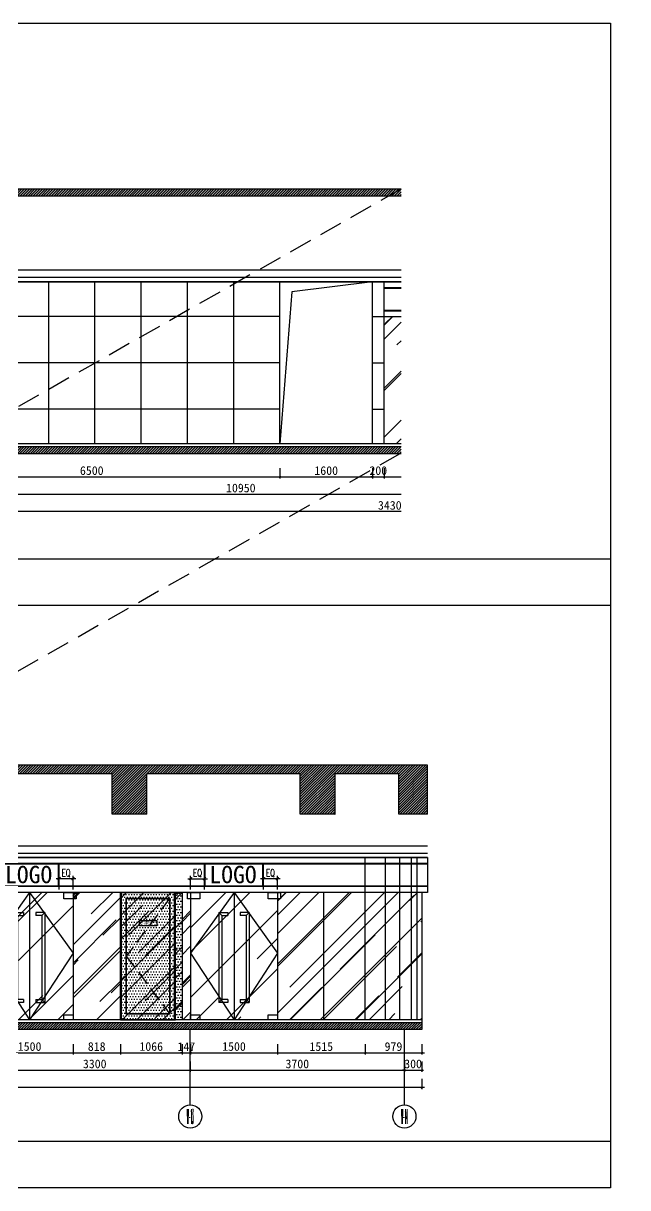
# Model space of a CAD drawing. Header units: millimetres. Extents: x 110215 to 630040, y -488650 to 141897.
# Drawn here: x 166630 to 177073, y 121786 to 141897 of the extents above; entities that cross this region are included whole.
import ezdxf
from ezdxf.enums import TextEntityAlignment as Align
from ezdxf.xclip import XClip

# ---------------------------------------------------------------- set-up
doc = ezdxf.new("R2010")
doc.units = ezdxf.units.MM
doc.header["$LTSCALE"] = 1000
doc.header["$XCLIPFRAME"] = 0
doc.linetypes.add('_DASH', pattern=[0.6, 0.4, -0.2])
doc.linetypes.add('DASH', pattern=[0.35, 0.25, -0.1])
doc.layers.get('Defpoints').update_dxf_attribs({"color": 2})
for name, color, linetype in [('0-118标注', 2, 'Continuous'), ('0-140a立面通高转折线', 2, 'Continuous'), ('0-140b立面看线', 3, 'Continuous'), ('0-140c立面材料填充', 250, 'Continuous'), ('0-140d立面材料分隔', 146, 'Continuous'), ('0-140立面图剖切线', 4, 'Continuous'), ('1', 4, 'Continuous'), ('7', 7, 'Continuous'), ('D-地面', 8, 'Continuous'), ('E立-ELEV1', 6, 'Continuous')]:
    doc.layers.add(name, color=color, linetype=linetype)
doc.styles.add('_TCH_AXIS', font='COMPLEX', dxfattribs={"bigfont": 'GBCBIG'})
doc.styles.add('COMPLEX', font='COMPLEX')
doc.styles.add('LOGO', font='arial.ttf', dxfattribs={"width": 0.9})
doc.styles.add('TXT', font='txt.shx', dxfattribs={"width": 0.7})
doc.styles.add('繁黑体', font='simhei.ttf')
doc.styles.add('黑体', font='simhei.ttf')
doc.dimstyles.new('50', dxfattribs={"dimscale": 50, "dimtxt": 3, "dimasz": 0.6, "dimexe": 0.6, "dimexo": 0.6, "dimtad": 1, "dimdec": 0, "dimdsep": 46, "dimtxsty": '黑体', "dimblk1": 'ARCHTICK', "dimblk2": 'ARCHTICK', "dimsah": 1, "dimcen": 0, "dimdle": 1, "dimclrd": 251, "dimclre": 251, "dimclrt": 2, "dimadec": 0, "dimazin": 0, "dimtfac": 1, "dimtdec": 0, "dimtix": 1, "dimtmove": 2, "dimatfit": 3, "dimldrblk": 'DOT', "dimfxl": 0, "dimtolj": 1, "dimtzin": 0, "dimarcsym": 0})
doc.dimstyles.new('副本 1-50', dxfattribs={"dimscale": 50, "dimtxt": 2.5, "dimasz": 1, "dimexe": 1, "dimexo": 1, "dimgap": 0.6, "dimtad": 1, "dimdec": 0, "dimrnd": 5, "dimzin": 0, "dimdsep": 46, "dimtxsty": 'TXT', "dimblk": 'ARCHTICK', "dimcen": 4, "dimdle": 1, "dimclrd": 3, "dimclre": 3, "dimclrt": 3, "dimadec": 0, "dimazin": 0, "dimtfac": 1, "dimtdec": 0, "dimtix": 1, "dimtmove": 2, "dimatfit": 3, "dimldrblk": 'ARCHTICK', "dimfxl": 0, "dimtolj": 1, "dimtzin": 0, "dimarcsym": 0})
pattern_1 = [(45, (183654.4, 185418.05), (509.117, 1357.645), [9000, -1200, 3000, -600]), (45, (184006.5, 186194.45), (-988.535, 140.007), [1800, -198, 3600, -450]), (45, (183505.9, 185990.8), (1921.9162, 2490.43), [4800, -840, 2400, -600])]

# ---------------------------------------------------------------- blocks, each defined once
blk = doc.blocks.new('_ArchTick')
at = {"color": 0, "linetype": 'ByBlock', "const_width": 0.4}
blk.add_lwpolyline([(-0.5, -0.5), (0.5, 0.5)], dxfattribs=at)
blk = doc.blocks.new('*D130')
at = {"color": 3, "lineweight": -2, "transparency": 16777216}
for p, q in [((2433331, 314145), (2433331, 314382)), ((2433571, 314145), (2433571, 314382)), ((2433621, 314332), (2433281, 314332))]:
    blk.add_line(p, q, dxfattribs=at)
at = {"layer": 'Defpoints', "color": 0, "transparency": 16777216}
for p in [(2433331, 314332), (2433331, 314095), (2433571, 314095)]:
    blk.add_point(p, dxfattribs=at)
at = {"color": 3, "lineweight": -2, "transparency": 16777216, "xscale": 50, "yscale": 50, "zscale": 50, "rotation": 180}
blk.add_blockref('_ArchTick', (2433331, 314332), dxfattribs=at)
at = {"color": 3, "lineweight": -2, "transparency": 16777216, "xscale": 50, "yscale": 50, "zscale": 50}
blk.add_blockref('_ArchTick', (2433571, 314332), dxfattribs=at)
at = {"color": 3, "transparency": 16777216, "insert": (2433451, 314425), "char_height": 125, "attachment_point": 5, "style": 'TXT'}
blk.add_mtext('\\A1;EQ', dxfattribs=at)
blk = doc.blocks.new('*D131')
at = {"color": 3, "lineweight": -2, "transparency": 16777216}
for p, q in [((2432071, 314145), (2432071, 314382)), ((2432311, 314145), (2432311, 314382)), ((2432021, 314332), (2432361, 314332))]:
    blk.add_line(p, q, dxfattribs=at)
at = {"layer": 'Defpoints', "color": 0, "transparency": 16777216}
for p in [(2432311, 314332), (2432071, 314095), (2432311, 314095)]:
    blk.add_point(p, dxfattribs=at)
at = {"color": 3, "lineweight": -2, "transparency": 16777216, "xscale": 50, "yscale": 50, "zscale": 50, "rotation": 180}
blk.add_blockref('_ArchTick', (2432071, 314332), dxfattribs=at)
at = {"color": 3, "lineweight": -2, "transparency": 16777216, "xscale": 50, "yscale": 50, "zscale": 50}
blk.add_blockref('_ArchTick', (2432311, 314332), dxfattribs=at)
at = {"color": 3, "transparency": 16777216, "insert": (2432191, 314425), "char_height": 125, "attachment_point": 5, "style": 'TXT'}
blk.add_mtext('\\A1;EQ', dxfattribs=at)
blk = doc.blocks.new('*D1286')
at = {"color": 251, "lineweight": -2, "transparency": 16777216}
for p, q in [((157554, 98368), (157554, 98188)), ((164054, 98368), (164054, 98188)), ((157504, 98218), (164104, 98218))]:
    blk.add_line(p, q, dxfattribs=at)
at = {"layer": 'Defpoints', "color": 0, "transparency": 16777216}
for p in [(157554, 98618), (164054, 98618), (164054, 98218)]:
    blk.add_point(p, dxfattribs=at)
at = {"color": 251, "lineweight": -2, "transparency": 16777216, "xscale": 30, "yscale": 30, "zscale": 30, "rotation": 180}
blk.add_blockref('_ArchTick', (157554, 98218), dxfattribs=at)
at = {"color": 251, "lineweight": -2, "transparency": 16777216, "xscale": 30, "yscale": 30, "zscale": 30}
blk.add_blockref('_ArchTick', (164054, 98218), dxfattribs=at)
at = {"color": 2, "transparency": 16777216, "insert": (160804, 98325), "char_height": 150, "attachment_point": 5, "style": '黑体'}
blk.add_mtext('\\A1;6500', dxfattribs=at)
blk = doc.blocks.new('_DOT')
at = {"color": 0, "linetype": 'ByBlock'}
blk.add_line((-0.5, 0), (-1, 0), dxfattribs=at)
at = {"color": 0, "linetype": 'ByBlock', "const_width": 0.5}
blk.add_lwpolyline([(-0.25, 0, 1), (0.25, 0, 1)], format="xyb", close=True, dxfattribs=at)
blk = doc.blocks.new('*D1287')
at = {"color": 251, "lineweight": -2, "transparency": 16777216}
for p, q in [((164054, 98368), (164054, 98188)), ((165654, 98368), (165654, 98188)), ((164004, 98218), (165704, 98218))]:
    blk.add_line(p, q, dxfattribs=at)
at = {"layer": 'Defpoints', "color": 0, "transparency": 16777216}
for p in [(164054, 98618), (165654, 98618), (165654, 98218)]:
    blk.add_point(p, dxfattribs=at)
at = {"color": 251, "lineweight": -2, "transparency": 16777216, "xscale": 30, "yscale": 30, "zscale": 30, "rotation": 180}
blk.add_blockref('_ArchTick', (164054, 98218), dxfattribs=at)
at = {"color": 251, "lineweight": -2, "transparency": 16777216, "xscale": 30, "yscale": 30, "zscale": 30}
blk.add_blockref('_ArchTick', (165654, 98218), dxfattribs=at)
at = {"color": 2, "transparency": 16777216, "insert": (164854, 98325), "char_height": 150, "attachment_point": 5, "style": '黑体'}
blk.add_mtext('\\A1;1600', dxfattribs=at)
blk = doc.blocks.new('*D1288')
at = {"color": 251, "lineweight": -2, "transparency": 16777216}
for p, q in [((165654, 98368), (165654, 98188)), ((165854, 98368), (165854, 98188)), ((165654, 98218), (165624, 98218)), ((165654, 98218), (165854, 98218)), ((165854, 98218), (165884, 98218))]:
    blk.add_line(p, q, dxfattribs=at)
at = {"layer": 'Defpoints', "color": 0, "transparency": 16777216}
for p in [(165654, 98618), (165854, 98618), (165854, 98218)]:
    blk.add_point(p, dxfattribs=at)
at = {"color": 251, "lineweight": -2, "transparency": 16777216, "xscale": 30, "yscale": 30, "zscale": 30}
blk.add_blockref('_ArchTick', (165654, 98218), dxfattribs=at)
at = {"color": 251, "lineweight": -2, "transparency": 16777216, "xscale": 30, "yscale": 30, "zscale": 30, "rotation": 180}
blk.add_blockref('_ArchTick', (165854, 98218), dxfattribs=at)
at = {"color": 2, "transparency": 16777216, "insert": (165754, 98325), "char_height": 150, "attachment_point": 5, "style": '黑体'}
blk.add_mtext('\\A1;200', dxfattribs=at)
blk = doc.blocks.new('*D1289')
at = {"color": 251, "lineweight": -2, "transparency": 16777216}
for p, q in [((165854, 98368), (165854, 98188)), ((167254, 98368), (167254, 98188)), ((165804, 98218), (167304, 98218))]:
    blk.add_line(p, q, dxfattribs=at)
at = {"layer": 'Defpoints', "color": 0, "transparency": 16777216}
for p in [(165854, 98618), (167254, 98618), (167254, 98218)]:
    blk.add_point(p, dxfattribs=at)
at = {"color": 251, "lineweight": -2, "transparency": 16777216, "xscale": 30, "yscale": 30, "zscale": 30, "rotation": 180}
blk.add_blockref('_ArchTick', (165854, 98218), dxfattribs=at)
at = {"color": 251, "lineweight": -2, "transparency": 16777216, "xscale": 30, "yscale": 30, "zscale": 30}
blk.add_blockref('_ArchTick', (167254, 98218), dxfattribs=at)
at = {"color": 2, "transparency": 16777216, "insert": (166554, 98325), "char_height": 150, "attachment_point": 5, "style": '黑体'}
blk.add_mtext('\\A1;1400', dxfattribs=at)
blk = doc.blocks.new('*D1297')
at = {"color": 251, "lineweight": -2, "transparency": 16777216}
for p, q in [((175629, 98368), (175629, 98188)), ((177129, 98368), (177129, 98188)), ((175579, 98218), (177179, 98218))]:
    blk.add_line(p, q, dxfattribs=at)
at = {"layer": 'Defpoints', "color": 0, "transparency": 16777216}
for p in [(175629, 98618), (177129, 98618), (177129, 98218)]:
    blk.add_point(p, dxfattribs=at)
at = {"color": 251, "lineweight": -2, "transparency": 16777216, "xscale": 30, "yscale": 30, "zscale": 30, "rotation": 180}
blk.add_blockref('_ArchTick', (175629, 98218), dxfattribs=at)
at = {"color": 251, "lineweight": -2, "transparency": 16777216, "xscale": 30, "yscale": 30, "zscale": 30}
blk.add_blockref('_ArchTick', (177129, 98218), dxfattribs=at)
at = {"color": 2, "transparency": 16777216, "insert": (176379, 98325), "char_height": 150, "attachment_point": 5, "style": '黑体'}
blk.add_mtext('\\A1;1500', dxfattribs=at)
blk = doc.blocks.new('*D1298')
at = {"color": 251, "lineweight": -2, "transparency": 16777216}
for p, q in [((177129, 98368), (177129, 98188)), ((177947, 98368), (177947, 98188)), ((177079, 98218), (177997, 98218))]:
    blk.add_line(p, q, dxfattribs=at)
at = {"layer": 'Defpoints', "color": 0, "transparency": 16777216}
for p in [(177129, 98618), (177947, 98618), (177947, 98218)]:
    blk.add_point(p, dxfattribs=at)
at = {"color": 251, "lineweight": -2, "transparency": 16777216, "xscale": 30, "yscale": 30, "zscale": 30, "rotation": 180}
blk.add_blockref('_ArchTick', (177129, 98218), dxfattribs=at)
at = {"color": 251, "lineweight": -2, "transparency": 16777216, "xscale": 30, "yscale": 30, "zscale": 30}
blk.add_blockref('_ArchTick', (177947, 98218), dxfattribs=at)
at = {"color": 2, "transparency": 16777216, "insert": (177538, 98324), "char_height": 150, "attachment_point": 5, "style": '黑体'}
blk.add_mtext('\\A1;818', dxfattribs=at)
blk = doc.blocks.new('*D1299')
at = {"color": 251, "lineweight": -2, "transparency": 16777216}
for p, q in [((177947, 98368), (177947, 98188)), ((179013, 98368), (179013, 98188)), ((177897, 98218), (179063, 98218))]:
    blk.add_line(p, q, dxfattribs=at)
at = {"layer": 'Defpoints', "color": 0, "transparency": 16777216}
for p in [(177947, 98618), (179013, 98618), (179013, 98218)]:
    blk.add_point(p, dxfattribs=at)
at = {"color": 251, "lineweight": -2, "transparency": 16777216, "xscale": 30, "yscale": 30, "zscale": 30, "rotation": 180}
blk.add_blockref('_ArchTick', (177947, 98218), dxfattribs=at)
at = {"color": 251, "lineweight": -2, "transparency": 16777216, "xscale": 30, "yscale": 30, "zscale": 30}
blk.add_blockref('_ArchTick', (179013, 98218), dxfattribs=at)
at = {"color": 2, "transparency": 16777216, "insert": (178480, 98325), "char_height": 150, "attachment_point": 5, "style": '黑体'}
blk.add_mtext('\\A1;1066', dxfattribs=at)
blk = doc.blocks.new('*D1300')
at = {"color": 251, "lineweight": -2, "transparency": 16777216}
for p, q in [((179013, 98368), (179013, 98188)), ((179160, 98368), (179160, 98188)), ((179013, 98218), (178983, 98218)), ((179013, 98218), (179160, 98218)), ((179160, 98218), (179190, 98218))]:
    blk.add_line(p, q, dxfattribs=at)
at = {"layer": 'Defpoints', "color": 0, "transparency": 16777216}
for p in [(179013, 98618), (179160, 98618), (179160, 98218)]:
    blk.add_point(p, dxfattribs=at)
at = {"color": 251, "lineweight": -2, "transparency": 16777216, "xscale": 30, "yscale": 30, "zscale": 30}
blk.add_blockref('_ArchTick', (179013, 98218), dxfattribs=at)
at = {"color": 251, "lineweight": -2, "transparency": 16777216, "xscale": 30, "yscale": 30, "zscale": 30, "rotation": 180}
blk.add_blockref('_ArchTick', (179160, 98218), dxfattribs=at)
at = {"color": 2, "transparency": 16777216, "insert": (179087, 98324), "char_height": 150, "attachment_point": 5, "style": '黑体'}
blk.add_mtext('\\A1;147', dxfattribs=at)
blk = doc.blocks.new('*D1301')
at = {"color": 251, "lineweight": -2, "transparency": 16777216}
for p, q in [((179160, 98368), (179160, 98188)), ((180660, 98368), (180660, 98188)), ((179110, 98218), (180710, 98218))]:
    blk.add_line(p, q, dxfattribs=at)
at = {"layer": 'Defpoints', "color": 0, "transparency": 16777216}
for p in [(179160, 98618), (180660, 98618), (180660, 98218)]:
    blk.add_point(p, dxfattribs=at)
at = {"color": 251, "lineweight": -2, "transparency": 16777216, "xscale": 30, "yscale": 30, "zscale": 30, "rotation": 180}
blk.add_blockref('_ArchTick', (179160, 98218), dxfattribs=at)
at = {"color": 251, "lineweight": -2, "transparency": 16777216, "xscale": 30, "yscale": 30, "zscale": 30}
blk.add_blockref('_ArchTick', (180660, 98218), dxfattribs=at)
at = {"color": 2, "transparency": 16777216, "insert": (179910, 98325), "char_height": 150, "attachment_point": 5, "style": '黑体'}
blk.add_mtext('\\A1;1500', dxfattribs=at)
blk = doc.blocks.new('*D1302')
at = {"color": 251, "lineweight": -2, "transparency": 16777216}
for p, q in [((180660, 98368), (180660, 98188)), ((182175, 98368), (182175, 98188)), ((180610, 98218), (182225, 98218))]:
    blk.add_line(p, q, dxfattribs=at)
at = {"layer": 'Defpoints', "color": 0, "transparency": 16777216}
for p in [(180660, 98618), (182175, 98618), (182175, 98218)]:
    blk.add_point(p, dxfattribs=at)
at = {"color": 251, "lineweight": -2, "transparency": 16777216, "xscale": 30, "yscale": 30, "zscale": 30, "rotation": 180}
blk.add_blockref('_ArchTick', (180660, 98218), dxfattribs=at)
at = {"color": 251, "lineweight": -2, "transparency": 16777216, "xscale": 30, "yscale": 30, "zscale": 30}
blk.add_blockref('_ArchTick', (182175, 98218), dxfattribs=at)
at = {"color": 2, "transparency": 16777216, "insert": (181418, 98324), "char_height": 150, "attachment_point": 5, "style": '黑体'}
blk.add_mtext('\\A1;1515', dxfattribs=at)
blk = doc.blocks.new('*D1303')
at = {"color": 251, "lineweight": -2, "transparency": 16777216}
for p, q in [((182175, 98368), (182175, 98188)), ((183154, 98368), (183154, 98188)), ((182125, 98218), (183204, 98218))]:
    blk.add_line(p, q, dxfattribs=at)
at = {"layer": 'Defpoints', "color": 0, "transparency": 16777216}
for p in [(182175, 98618), (183154, 98618), (183154, 98218)]:
    blk.add_point(p, dxfattribs=at)
at = {"color": 251, "lineweight": -2, "transparency": 16777216, "xscale": 30, "yscale": 30, "zscale": 30, "rotation": 180}
blk.add_blockref('_ArchTick', (182175, 98218), dxfattribs=at)
at = {"color": 251, "lineweight": -2, "transparency": 16777216, "xscale": 30, "yscale": 30, "zscale": 30}
blk.add_blockref('_ArchTick', (183154, 98218), dxfattribs=at)
at = {"color": 2, "transparency": 16777216, "insert": (182665, 98324), "char_height": 150, "attachment_point": 5, "style": '黑体'}
blk.add_mtext('\\A1;979', dxfattribs=at)
blk = doc.blocks.new('*D1312')
at = {"color": 251, "lineweight": -2, "transparency": 16777216}
for p, q in [((157904, 98068), (157904, 97888)), ((168854, 98068), (168854, 97888)), ((157854, 97918), (168904, 97918))]:
    blk.add_line(p, q, dxfattribs=at)
at = {"layer": 'Defpoints', "color": 0, "transparency": 16777216}
for p in [(157904, 98218), (168854, 98218), (168854, 97918)]:
    blk.add_point(p, dxfattribs=at)
at = {"color": 251, "lineweight": -2, "transparency": 16777216, "xscale": 30, "yscale": 30, "zscale": 30, "rotation": 180}
blk.add_blockref('_ArchTick', (157904, 97918), dxfattribs=at)
at = {"color": 251, "lineweight": -2, "transparency": 16777216, "xscale": 30, "yscale": 30, "zscale": 30}
blk.add_blockref('_ArchTick', (168854, 97918), dxfattribs=at)
at = {"color": 2, "transparency": 16777216, "insert": (163379, 98025), "char_height": 150, "attachment_point": 5, "style": '黑体'}
blk.add_mtext('\\A1;10950', dxfattribs=at)
blk = doc.blocks.new('*D1316')
at = {"color": 251, "lineweight": -2, "transparency": 16777216}
for p, q in [((175854, 98068), (175854, 97888)), ((179154, 98068), (179154, 97888)), ((175804, 97918), (179204, 97918))]:
    blk.add_line(p, q, dxfattribs=at)
at = {"layer": 'Defpoints', "color": 0, "transparency": 16777216}
for p in [(175854, 98218), (179154, 98218), (179154, 97918)]:
    blk.add_point(p, dxfattribs=at)
at = {"color": 251, "lineweight": -2, "transparency": 16777216, "xscale": 30, "yscale": 30, "zscale": 30, "rotation": 180}
blk.add_blockref('_ArchTick', (175854, 97918), dxfattribs=at)
at = {"color": 251, "lineweight": -2, "transparency": 16777216, "xscale": 30, "yscale": 30, "zscale": 30}
blk.add_blockref('_ArchTick', (179154, 97918), dxfattribs=at)
at = {"color": 2, "transparency": 16777216, "insert": (177504, 98025), "char_height": 150, "attachment_point": 5, "style": '黑体'}
blk.add_mtext('\\A1;3300', dxfattribs=at)
blk = doc.blocks.new('*D1317')
at = {"color": 251, "lineweight": -2, "transparency": 16777216}
for p, q in [((179154, 98068), (179154, 97888)), ((182854, 98068), (182854, 97888)), ((179104, 97918), (182904, 97918))]:
    blk.add_line(p, q, dxfattribs=at)
at = {"layer": 'Defpoints', "color": 0, "transparency": 16777216}
for p in [(179154, 98218), (182854, 98218), (182854, 97918)]:
    blk.add_point(p, dxfattribs=at)
at = {"color": 251, "lineweight": -2, "transparency": 16777216, "xscale": 30, "yscale": 30, "zscale": 30, "rotation": 180}
blk.add_blockref('_ArchTick', (179154, 97918), dxfattribs=at)
at = {"color": 251, "lineweight": -2, "transparency": 16777216, "xscale": 30, "yscale": 30, "zscale": 30}
blk.add_blockref('_ArchTick', (182854, 97918), dxfattribs=at)
at = {"color": 2, "transparency": 16777216, "insert": (181004, 98025), "char_height": 150, "attachment_point": 5, "style": '黑体'}
blk.add_mtext('\\A1;3700', dxfattribs=at)
blk = doc.blocks.new('*D1318')
at = {"color": 251, "lineweight": -2, "transparency": 16777216}
for p, q in [((182854, 98068), (182854, 97888)), ((183154, 98068), (183154, 97888)), ((182854, 97918), (182824, 97918)), ((182854, 97918), (183154, 97918)), ((183154, 97918), (183184, 97918))]:
    blk.add_line(p, q, dxfattribs=at)
at = {"layer": 'Defpoints', "color": 0, "transparency": 16777216}
for p in [(182854, 98218), (183154, 98218), (183154, 97918)]:
    blk.add_point(p, dxfattribs=at)
at = {"color": 251, "lineweight": -2, "transparency": 16777216, "xscale": 30, "yscale": 30, "zscale": 30}
blk.add_blockref('_ArchTick', (182854, 97918), dxfattribs=at)
at = {"color": 251, "lineweight": -2, "transparency": 16777216, "xscale": 30, "yscale": 30, "zscale": 30, "rotation": 180}
blk.add_blockref('_ArchTick', (183154, 97918), dxfattribs=at)
at = {"color": 2, "transparency": 16777216, "insert": (183004, 98025), "char_height": 150, "attachment_point": 5, "style": '黑体'}
blk.add_mtext('\\A1;300', dxfattribs=at)
blk = doc.blocks.new('*D1319')
at = {"color": 251, "lineweight": -2, "transparency": 16777216}
for p, q in [((148854, 97768), (148854, 97588)), ((183154, 97768), (183154, 97588)), ((183204, 97618), (148804, 97618))]:
    blk.add_line(p, q, dxfattribs=at)
at = {"layer": 'Defpoints', "color": 0, "transparency": 16777216}
for p in [(148854, 97918), (183154, 97918), (148854, 97618)]:
    blk.add_point(p, dxfattribs=at)
at = {"color": 251, "lineweight": -2, "transparency": 16777216, "xscale": 30, "yscale": 30, "zscale": 30, "rotation": 180}
blk.add_blockref('_ArchTick', (148854, 97618), dxfattribs=at)
at = {"color": 251, "lineweight": -2, "transparency": 16777216, "xscale": 30, "yscale": 30, "zscale": 30}
blk.add_blockref('_ArchTick', (183154, 97618), dxfattribs=at)
at = {"color": 2, "transparency": 16777216, "insert": (166004, 97725), "char_height": 150, "attachment_point": 5, "style": '黑体'}
blk.add_mtext('\\A1;34300', dxfattribs=at)
blk = doc.blocks.new('_AXISO')
blk.add_circle((0, 0), 0.5)
at = {"style": 'COMPLEX', "width": 1.041667}
blk.add_attdef('A', text='', height=0.56, dxfattribs=at).set_placement((-0.25, -0.28), (0.25, -0.28), align=Align.FIT)
blk = doc.blocks.new('cfsfsdfs')
h = blk.add_hatch()
h.set_pattern_fill('玻璃', color=8, scale=500, angle=45)
h.set_pattern_definition([(45, (200271.63, 101466.2), (424.26, 1131.37), [7500, -1000, 2500, -500]), (45, (200565.1, 102113.2), (-823.78, 116.67), [1500, -165, 3000, -375]), (45, (200147.9, 101943.5), (1601.597, 2075.36), [4000, -700, 2000, -500])])
h.paths.add_polyline_path([(201279, 101906), (201279, 104106), (200364, 104106), (200364, 101906)])
at = {"layer": 'D-地面'}
h = blk.add_hatch(dxfattribs=at)
h.set_pattern_fill('DOTS', color=8, scale=30, style=0)
h.set_pattern_definition([(0, (200291.63, 101466.21), (23.8125, 47.625), [0, -47.625])])
h.paths.add_polyline_path([(200372, 101906), (201272, 101906), (201272, 104166), (200372, 104166)])
h.paths.add_polyline_path([(200377, 101906), (201267, 101906), (201267, 104166), (200377, 104166)])
h.paths.add_polyline_path([(201279, 101906), (201279, 104106), (200364, 104106), (200364, 101906)])
at = {"layer": 'E立-ELEV1'}
h = blk.add_hatch(dxfattribs=at)
h.set_pattern_fill('ANSI32', color=8, scale=3, style=0)
h.set_pattern_definition([(45, (211197.205, 104063.435), (-20.205576, 20.205576), []), (45, (211210.675, 104063.435), (-20.205576, 20.205576), [])])
h.paths.add_polyline_path([(200344, 101906), (200364, 101906), (200364, 104106), (200344, 104106)])
h = blk.add_hatch(dxfattribs=at)
h.set_pattern_fill('ANSI32', color=8, scale=3, style=0)
h.set_pattern_definition([(45, (212132.205, 104063.435), (-20.205576, 20.205576), []), (45, (212145.675, 104063.435), (-20.205576, 20.205576), [])])
h.paths.add_polyline_path([(201279, 101906), (201299, 101906), (201299, 104106), (201279, 104106)])
at = {"color": 1}
for p, q in [((200344, 101906), (200344, 104106)), ((200344, 101906), (200344, 104106)), ((200344, 104106), (201299, 104106)), ((200364, 101906), (200364, 104106)), ((201279, 101906), (201279, 104106)), ((201299, 101906), (201299, 104106)), ((200344, 101906), (201299, 101906))]:
    blk.add_line(p, q, dxfattribs=at)
at = {"color": 8, "linetype": 'DASH'}
blk.add_lwpolyline([(201194, 104001), (200444, 103006), (201199, 102006)], dxfattribs=at)
at = {"layer": '7', "color": 3}
blk.add_lwpolyline([(200673, 103531), (200673, 103621), (200971, 103621), (200971, 103531)], close=True, dxfattribs=at)
at = {"layer": 'E立-ELEV1', "color": 8}
blk.add_line((200444, 104006), (201199, 104006), dxfattribs=at)
at = {"layer": 'E立-ELEV1', "color": 4}
blk.add_lwpolyline([(201199, 104006), (201199, 102006), (200444, 102006), (200444, 104006)], dxfattribs=at)
at = {"layer": 'E立-ELEV1', "color": 3}
blk.add_lwpolyline([(201194, 104001), (201194, 102011), (200449, 102011), (200449, 104001), (201194, 104001)], close=True, dxfattribs=at)
at = {"layer": '1', "color": 3, "style": 'LOGO', "width": 0.9}
blk.add_text('消防栓', height=48, dxfattribs=at).set_placement((200902, 103554, 274), align=Align.RIGHT)
blk = doc.blocks.new('*D684')
at = {"color": 251, "lineweight": -2, "transparency": 16777216}
for p, q in [((191154, 104140), (191154, 103840)), ((233449, 104140), (233449, 103840)), ((233499, 103870), (191104, 103870))]:
    blk.add_line(p, q, dxfattribs=at)
at = {"layer": 'Defpoints', "color": 0, "transparency": 16777216}
for p in [(191154, 104170), (233449, 104170), (191154, 103870)]:
    blk.add_point(p, dxfattribs=at)
at = {"color": 251, "lineweight": -2, "transparency": 16777216, "xscale": 30, "yscale": 30, "zscale": 30, "rotation": 180}
blk.add_blockref('_ArchTick', (191154, 103870), dxfattribs=at)
at = {"color": 251, "lineweight": -2, "transparency": 16777216, "xscale": 30, "yscale": 30, "zscale": 30}
blk.add_blockref('_ArchTick', (233449, 103870), dxfattribs=at)
at = {"color": 2, "transparency": 16777216, "insert": (212302, 103977), "char_height": 150, "attachment_point": 5, "style": '黑体'}
blk.add_mtext('\\A1;42295', dxfattribs=at)
blk = doc.blocks.new('kjlkj')
at = {"layer": '0-140c立面材料填充'}
h = blk.add_hatch(dxfattribs=at)
h.set_pattern_fill('AR-RROOF', color=256, scale=50, angle=45, style=0)
h.set_pattern_definition([(45, (2419215.6, 311894.9), (1077.63, 2873.68), [19050, -2540, 6350, -1270]), (45, (2419961, 313538.3), (-2092.4, 296.35), [3810, -419.1, 7620, -952.5]), (45, (2418901.25, 313107.2), (4068.056, 5271.41), [10160, -1778, 5080, -1270])])
h.paths.add_polyline_path([(2433571.1, 314094.9), (2432071.1, 314094.9), (2432071.1, 311894.9), (2433571.1, 311894.9)])
at = {"color": 8}
for p, q in [((2432311.1, 314194.9), (2432311.1, 314594.9)), ((2432321.1, 314194.9), (2432321.1, 314594.9)), ((2433321.1, 314194.9), (2433321.1, 314594.9)), ((2433331.1, 314194.9), (2433331.1, 314594.9))]:
    blk.add_line(p, q, dxfattribs=at)
for points in [[(2432821.1, 314094.9), (2432071.1, 313044.9), (2432821.1, 311894.9)], [(2432821.1, 314094.9), (2433571.1, 313044.9), (2432821.1, 311894.9)]]:
    blk.add_lwpolyline(points, dxfattribs=at)
at = {"layer": '0-140d立面材料分隔'}
for p, q in [((2432071.1, 314094.9), (2432071.1, 311894.9)), ((2432821.1, 314094.9), (2432821.1, 311894.9)), ((2433571.1, 314094.9), (2433571.1, 311894.9))]:
    blk.add_line(p, q, dxfattribs=at)
at = {"layer": '0-140d立面材料分隔', "color": 1}
for p, q in [((2432609.7, 313694.9, -219.5), (2432556.9, 313744.9, -219.5)), ((2432556.9, 313744.9, -219.5), (2432556.9, 312194.9)), ((2432556.9, 313744.9, -219.5), (2432715.4, 313744.9, -219.5)), ((2432715.4, 313744.9, -219.5), (2432715.4, 313694.9, -219.5)), ((2432926.8, 313744.9, -219.5), (2432926.8, 313694.9, -219.5)), ((2433085.4, 313744.9, -219.5), (2432926.8, 313744.9, -219.5)), ((2433032.5, 313694.9, -219.5), (2433085.4, 313744.9, -219.5)), ((2433085.4, 313744.9, -219.5), (2433085.4, 312194.9)), ((2432609.7, 313694.9, -219.5), (2432609.7, 312244.9)), ((2432609.7, 313694.9, -219.5), (2432715.4, 313694.9, -219.5)), ((2433032.5, 313694.9, -219.5), (2432926.8, 313694.9, -219.5)), ((2433032.5, 313694.9, -219.5), (2433032.5, 312244.9)), ((2432609.7, 312244.9), (2432556.9, 312194.9)), ((2432715.4, 312194.9), (2432556.9, 312194.9)), ((2432715.4, 312244.9), (2432609.7, 312244.9)), ((2432715.4, 312244.9), (2432715.4, 312194.9)), ((2432926.8, 312244.9), (2433032.5, 312244.9)), ((2432926.8, 312244.9), (2432926.8, 312194.9)), ((2432926.8, 312194.9), (2433085.4, 312194.9)), ((2433032.5, 312244.9), (2433085.4, 312194.9))]:
    blk.add_line(p, q, dxfattribs=at)
for points in [[(2432018.3, 314094.9), (2432233.1, 314094.9), (2432233.1, 313984.9), (2432018.3, 313984.9)], [(2433409.2, 314094.9), (2433624, 314094.9), (2433624, 313984.9), (2433409.2, 313984.9)], [(2432071.1, 311978.2), (2432233.1, 311978.2), (2432233.1, 311894.9), (2432071.1, 311894.9)], [(2433409.2, 311978.2), (2433571.1, 311978.2), (2433571.1, 311894.9), (2433409.2, 311894.9)]]:
    blk.add_lwpolyline(points, close=True, dxfattribs=at)
at = {"color": 1, "style": '繁黑体'}
blk.add_text('LOGO', height=300, dxfattribs=at).set_placement((2432396, 314253.3, -219.5))
at = {"color": 8}
dim = blk.add_linear_dim(base=(2432311.1, 314332.1), p1=(2432071.1, 314094.9), p2=(2432311.1, 314094.9), text='EQ', dimstyle='副本 1-50', dxfattribs=at)
dim.commit()
dim.dimension.update_dxf_attribs({"geometry": '*D131', "text_midpoint": (2432191.1, 314424.6)})
dim = blk.add_linear_dim(base=(2433331.1, 314332.1), p1=(2433571.1, 314094.9), p2=(2433331.1, 314094.9), angle=180, text='EQ', dimstyle='副本 1-50', dxfattribs=at)
dim.commit()
dim.dimension.update_dxf_attribs({"geometry": '*D130', "text_midpoint": (2433451.1, 314424.6)})
blk = doc.blocks.new('XDSADAS')
h = blk.add_hatch()
h.set_pattern_fill('ANSI31', color=250, scale=10)
h.paths.add_polyline_path([(158687.9, 103067.5), (168316.5, 103067.5), (168316.5, 102487.5), (168775.1, 102487.5), (168775.1, 103037.5), (169290.7, 103037.5), (169290.7, 102337.5), (169892.4, 102337.5), (169892.4, 103037.5), (173353.9, 103037.5), (173353.9, 102337.5), (173953.9, 102337.5), (173953.9, 103037.5), (177804, 103037.5), (177804, 102337.5), (178404, 102337.5), (178404, 103037.5), (181055.6, 103037.5), (181055.6, 102337.5), (181655.6, 102337.5), (181655.6, 103037.5), (182755.3, 103037.5), (182755.3, 102337.5), (183255.3, 102337.5), (183255.3, 103187.5), (148654.3, 103187.5), (148654.3, 103067.5), (152855.8, 103067.5), (152855.8, 102787.5), (153255.8, 102787.5), (153255.8, 103067.5), (158225.4, 103067.5), (158225.4, 102487.5), (158687.9, 102487.5)])
h = blk.add_hatch()
h.set_pattern_fill('玻璃', color=8, scale=500, angle=45)
h.set_pattern_definition([(45, (178809.8, 98347.54), (424.26, 1131.37), [7500, -1000, 2500, -500]), (45, (179103.26, 98994.54), (-823.78, 116.67), [1500, -165, 3000, -375]), (45, (178686.06, 98824.84), (1601.597, 2075.36), [4000, -700, 2000, -500])])
h.paths.add_polyline_path([(179013.3, 98787.5), (179013.3, 100987.5), (178902.3, 100987.5), (178902.3, 98787.5)])
h = blk.add_hatch()
h.set_pattern_fill('ANSI31', color=250, scale=10)
h.paths.add_polyline_path([(183154.3, 98617.5), (183154.3, 98737.5), (148654.3, 98737.5), (148654.3, 98617.5)])
at = {"layer": '0-140c立面材料填充'}
h = blk.add_hatch(dxfattribs=at)
h.set_pattern_fill('AR-CONC', color=256)
h.paths.add_polyline_path([(158687.9, 103067.5), (168316.5, 103067.5), (168316.5, 102487.5), (168775.1, 102487.5), (168775.1, 103037.5), (169290.7, 103037.5), (169290.7, 102337.5), (169892.4, 102337.5), (169892.4, 103037.5), (173353.9, 103037.5), (173353.9, 102337.5), (173953.9, 102337.5), (173953.9, 103037.5), (177804, 103037.5), (177804, 102337.5), (178404, 102337.5), (178404, 103037.5), (181055.6, 103037.5), (181055.6, 102337.5), (181655.6, 102337.5), (181655.6, 103037.5), (182755.3, 103037.5), (182755.3, 102337.5), (183255.3, 102337.5), (183255.3, 103187.5), (148654.3, 103187.5), (148654.3, 103067.5), (152855.8, 103067.5), (152855.8, 102787.5), (153255.8, 102787.5), (153255.8, 103067.5), (158225.4, 103067.5), (158225.4, 102487.5), (158687.9, 102487.5)])
h = blk.add_hatch(dxfattribs=at)
h.set_pattern_fill('AR-RROOF', color=256, scale=600, angle=45)
h.set_pattern_definition(pattern_1)
h.paths.add_polyline_path([(165854.3, 100987.5), (165854.3, 98787.5), (166504.2, 98787.5), (167254.2, 98787.5), (167254.2, 100877.5), (167201.3, 100877.5), (167201.3, 100987.5)])
h = blk.add_hatch(dxfattribs=at)
h.set_pattern_fill('AR-RROOF', color=256, scale=600, angle=45)
h.set_pattern_definition(pattern_1)
h.paths.add_polyline_path([(179013.3, 100987.5), (179013.3, 98787.5), (179160.3, 98787.5), (179160.3, 100987.5)])
h.paths.add_polyline_path([(177947.3, 98787.5), (177947.3, 100987.5), (177129.3, 100987.5), (177129.3, 98787.5)])
h = blk.add_hatch(dxfattribs=at)
h.set_pattern_fill('AR-RROOF', color=256, scale=600, angle=45)
h.set_pattern_definition([(45, (191760.3, 185418.05), (509.117, 1357.645), [9000, -1200, 3000, -600]), (45, (192112.4, 186194.45), (-988.535, 140.007), [1800, -198, 3600, -450]), (45, (191611.8, 185990.8), (1921.9162, 2490.43), [4800, -840, 2400, -600])])
h.paths.add_polyline_path([(183154.3, 98787.5), (183154.3, 100987.5), (180713.2, 100987.5), (180713.2, 100877.5), (180660.3, 100877.5), (180660.3, 98787.5), (181159.9, 98787.5)])
h = blk.add_hatch(dxfattribs=at)
h.set_pattern_fill('AR-CONC', color=256)
h.paths.add_polyline_path([(183154.3, 98617.5), (183154.3, 98737.5), (148654.3, 98737.5), (148654.3, 98617.5)])
at = {"layer": 'D-地面'}
h = blk.add_hatch(dxfattribs=at)
h.set_pattern_fill('DOTS', color=8, scale=30, style=0)
h.set_pattern_definition([(0, (178829.806, 98347.54), (23.8125, 47.625), [0, -47.625])])
h.paths.add_polyline_path([(179013.3, 98787.5), (179013.3, 100987.5), (178902.3, 100987.5), (178902.3, 98787.5)])
for p, q in [((183255.3, 103187.5), (148654.3, 103187.5)), ((183255.3, 102337.5), (183255.3, 103187.5)), ((168316.5, 103067.5), (158687.9, 103067.5)), ((177804, 103037.5), (173953.9, 103037.5)), ((177804, 102337.5), (177804, 103037.5)), ((181055.6, 103037.5), (178404, 103037.5)), ((178404, 102337.5), (178404, 103037.5)), ((181055.6, 102337.5), (181055.6, 103037.5)), ((182755.3, 103037.5), (181655.6, 103037.5)), ((181655.6, 102337.5), (181655.6, 103037.5)), ((182755.3, 102337.5), (182755.3, 103037.5)), ((178404, 102337.5), (177804, 102337.5)), ((181655.6, 102337.5), (181055.6, 102337.5)), ((183255.3, 102337.5), (182755.3, 102337.5)), ((183154.3, 100987.5), (183154.3, 98617.5)), ((183154.3, 98737.5), (148654.3, 98737.5)), ((183154.3, 98617.5), (148654.3, 98617.5))]:
    blk.add_line(p, q)
at = {"color": 251}
blk.add_line((181460.3, 98787.5), (181460.3, 100987.5), dxfattribs=at)
at = {"layer": '0-118标注'}
for p, q in [((179154.3, 97317.5), (179154.3, 98617.5, -13.8)), ((182854.3, 97317.5), (182854.3, 98617.5, -13.8))]:
    blk.add_line(p, q, dxfattribs=at)
at = {"layer": '0-140a立面通高转折线'}
blk.add_line((182175.3, 98787.5), (182175.3, 101587.5), dxfattribs=at)
at = {"layer": '0-140a立面通高转折线', "color": 8}
for p, q in [((182525.3, 98787.5), (182525.3, 101587.5)), ((182775.3, 98787.5), (182775.3, 101587.5)), ((182975.3, 98787.5), (182975.3, 101587.5)), ((183075.3, 98787.5), (183075.3, 101587.5))]:
    blk.add_line(p, q, dxfattribs=at)
at = {"layer": '0-140b立面看线'}
for p, q in [((149654.3, 101667.5), (183254.3, 101667.5)), ((149654.3, 101587.5), (183254.3, 101587.5))]:
    blk.add_line(p, q, dxfattribs=at)
at = {"layer": '0-140c立面材料填充', "color": 251}
for p, q in [((160053.9, 101587.5), (160053.9, 98787.5)), ((160853.9, 101587.5), (160853.9, 98787.5)), ((161653.9, 101587.5), (161653.9, 98787.5)), ((162453.9, 101587.5), (162453.9, 98787.5)), ((163253.9, 101587.5), (163253.9, 98787.5)), ((164054.1, 100987.5), (157553.9, 100987.5)), ((165654.3, 100987.5), (165854.3, 100987.5)), ((164054.1, 100187.5), (157553.9, 100187.5)), ((165654.3, 100187.5), (165854.3, 100187.5)), ((164054.1, 99387.5), (157553.9, 99387.5)), ((165654.3, 99387.5), (165854.3, 99387.5))]:
    blk.add_line(p, q, dxfattribs=at)
blk.add_lwpolyline([(165654.3, 101587.5), (164257.8, 101416.2), (164054.1, 98787.5)], dxfattribs=at)
at = {"layer": '0-140d立面材料分隔'}
for p, q in [((164054.1, 98787.5), (164054.1, 101587.5)), ((165654.3, 98787.5), (165654.3, 101587.5)), ((165854.3, 98787.5), (165854.3, 101587.5)), ((165854.3, 101487.5), (169154.1, 101487.5)), ((165854.3, 101477.5), (169154.1, 101477.5)), ((177947.3, 101487.5), (170404.1, 101487.5)), ((177947.3, 101477.5), (170404.1, 101477.5)), ((183254.3, 101487.5), (177947.3, 101487.5)), ((183254.3, 101477.5), (177947.3, 101477.5)), ((165854.3, 101097.5), (169154.1, 101097.5)), ((165854.3, 101087.5), (169154.1, 101087.5)), ((165854.3, 100987.5), (169154.1, 100987.5)), ((177947.3, 101097.5), (170404.1, 101097.5)), ((177947.3, 101087.5), (170404.1, 101087.5)), ((177947.3, 100987.5), (170404.1, 100987.5)), ((183254.3, 101097.5), (177947.3, 101097.5)), ((183254.3, 101087.5), (177947.3, 101087.5)), ((177947.3, 100987.5), (177947.3, 98787.5)), ((183254.3, 100987.5), (177947.3, 100987.5)), ((179013.3, 100987.5), (179013.3, 98787.5))]:
    blk.add_line(p, q, dxfattribs=at)
at = {"layer": '0-140立面图剖切线'}
for p, q in [((183254.3, 101587.5), (148654.3, 101587.5)), ((183254.3, 101587.5), (183254.3, 100987.5)), ((183154.3, 98787.5), (148654.3, 98787.5))]:
    blk.add_line(p, q, dxfattribs=at)
blk.add_lwpolyline([(183254.3, 101787.5), (149654.3, 101787.5), (149554.3, 101787.5), (149554.3, 101617.5), (149614.3, 101617.5), (149614.3, 101667.5), (149654.3, 101667.5), (149654.3, 101587.5), (149534.3, 101587.5), (149534.3, 101597.5), (149524.3, 101597.5), (149524.3, 101587.5), (148854.3, 101587.5)], dxfattribs=at)
at = {"color": 8}
for p in [(-2256441.8, -213107.3), (-2252910.8, -213107.3)]:
    blk.add_blockref('kjlkj', p, dxfattribs=at)
blk.add_blockref('cfsfsdfs', (-22396.8, -3118.7))
at = {"layer": '0-118标注'}
ref = blk.add_blockref('_AXISO', (179154.3, 97117.5), dxfattribs=dict(at, xscale=400, yscale=400, zscale=400))
ref.add_attrib('A', 'W-13', dxfattribs={"layer": '0', "height": 257.36, "style": '_TCH_AXIS', "width": 0.113924}).set_placement((179099.1, 96988.9), (179209.4, 96988.9), align=Align.FIT)
ref = blk.add_blockref('_AXISO', (182854.3, 97117.5), dxfattribs=dict(at, xscale=400, yscale=400, zscale=400))
ref.add_attrib('A', 'W-14', dxfattribs={"layer": '0', "height": 257.36, "style": '_TCH_AXIS', "width": 0.111111}).set_placement((182799.1, 96988.9), (182909.4, 96988.9), align=Align.FIT)
for base, p1, p2, picture, middle in [((164054.1, 98217.5), (157553.9, 98617.5), (164054.1, 98617.5), '*D1286', (160804, 98324.6)), ((165654.3, 98217.5), (164054.1, 98617.5), (165654.3, 98617.5), '*D1287', (164854.2, 98324.6)), ((165854.3, 98217.5), (165654.3, 98617.5), (165854.3, 98617.5), '*D1288', (165754.3, 98324.6)), ((167254.2, 98217.5), (165854.3, 98617.5), (167254.2, 98617.5), '*D1289', (166554.3, 98324.6)), ((177129.3, 98217.5), (175629.3, 98617.5), (177129.3, 98617.5), '*D1297', (176379.3, 98324.6)), ((177947.3, 98217.5), (177129.3, 98617.5), (177947.3, 98617.5), '*D1298', (177538.3, 98323.8)), ((179013.3, 98217.5), (177947.3, 98617.5), (179013.3, 98617.5), '*D1299', (178480.3, 98324.6)), ((179160.3, 98217.5), (179013.3, 98617.5), (179160.3, 98617.5), '*D1300', (179086.8, 98323.8)), ((180660.3, 98217.5), (179160.3, 98617.5), (180660.3, 98617.5), '*D1301', (179910.3, 98324.6)), ((182175.3, 98217.5), (180660.3, 98617.5), (182175.3, 98617.5), '*D1302', (181417.8, 98323.8)), ((183154.3, 98217.5), (182175.3, 98617.5), (183154.3, 98617.5), '*D1303', (182664.8, 98323.8)), ((168854.3, 97917.5), (157904.3, 98217.5), (168854.3, 98217.5), '*D1312', (163379.3, 98024.6)), ((179154.3, 97917.5), (175854.3, 98217.5), (179154.3, 98217.5), '*D1316', (177504.3, 98024.6)), ((182854.3, 97917.5), (179154.3, 98217.5), (182854.3, 98217.5), '*D1317', (181004.3, 98024.6)), ((183154.3, 97917.5), (182854.3, 98217.5), (183154.3, 98217.5), '*D1318', (183004.3, 98024.6)), ((148854.3, 97617.5), (183154.3, 97917.5), (148854.3, 97917.5), '*D1319', (166004.3, 97724.6))]:
    dim = blk.add_linear_dim(base=base, p1=p1, p2=p2, dimstyle='50')
    dim.commit()
    dim.dimension.update_dxf_attribs({"geometry": picture, "text_midpoint": middle})
blk = doc.blocks.new('DFSSDFSFS')
h = blk.add_hatch()
h.set_pattern_fill('ANSI31', color=250, scale=30)
h.paths.add_polyline_path([(204983.9, 108590.5), (204983.9, 109290.5), (208485.4, 109290.5), (208485.4, 108590.5), (209085.8, 108590.5), (209085.8, 109290.5), (210938.6, 109290.5), (210938.6, 108590.5), (211541.4, 108590.5), (211541.4, 109290.5), (214435.6, 109290.5), (214435.6, 108590.5), (215035.6, 108590.5), (215035.6, 109290.5), (217835.3, 109290.5), (217835.3, 108590.5), (218335.3, 108590.5), (218335.3, 109290.5), (220685.2, 109290.5), (220685.2, 108590.5), (221285.2, 108590.5), (221285.2, 109290.5), (224209, 109290.5), (224209, 108590.5), (224610.9, 108590.5), (224610.9, 109290.5), (224670.5, 109290.5), (224670.5, 108590.5), (225270.5, 108590.5), (225270.5, 109290.5), (227405.9, 109290.5), (227405.9, 108590.5), (227905.9, 108590.5), (227905.9, 109290.5), (230205.9, 109290.5), (230205.9, 108590.5), (230705.9, 108590.5), (230705.9, 109290.5), (232848.6, 109290.5), (232848.6, 108590.5), (233449.1, 108590.5), (233449.1, 109440.5), (191154.1, 109440.5), (191154.1, 109290.5), (193143.1, 109290.5), (193143.1, 108590.5), (193764.9, 108590.5), (193764.9, 109290.5), (196277.3, 109290.5), (196277.3, 108590.5), (196888.2, 108590.5), (196888.2, 109290.5), (199935.7, 109290.5), (199935.7, 108590.5), (200535.7, 108590.5), (200535.7, 109290.5), (204383.9, 109290.5), (204383.9, 108590.5)])
h = blk.add_hatch()
h.set_pattern_fill('ANSI31', color=250, scale=30)
h.paths.add_polyline_path([(233449.1, 104870.5), (233449.1, 104990.5), (191154.1, 104990.5), (191154.1, 104870.5)])
at = {"layer": '0-140c立面材料填充'}
h = blk.add_hatch(dxfattribs=at)
h.set_pattern_fill('AR-CONC', color=256)
h.paths.add_polyline_path([(224670.5, 108590.5), (225270.5, 108590.5), (225270.5, 109290.5), (227405.9, 109290.5), (227405.9, 108590.5), (227905.9, 108590.5), (227905.9, 109290.5), (230205.9, 109290.5), (230205.9, 108590.5), (230705.9, 108590.5), (230705.9, 109290.5), (232848.6, 109290.5), (232848.6, 108590.5), (233449.1, 108590.5), (233449.1, 109440.5), (191154.1, 109440.5), (191154.1, 109290.5), (193143.1, 109290.5), (193143.1, 108590.5), (193764.9, 108590.5), (193764.9, 109290.5), (196277.3, 109290.5), (196277.3, 108590.5), (196888.2, 108590.5), (196888.2, 109290.5), (199935.7, 109290.5), (199935.7, 108590.5), (200535.7, 108590.5), (200535.7, 109290.5), (204383.9, 109290.5), (204383.9, 108590.5), (204983.9, 108590.5), (204983.9, 109290.5), (208485.4, 109290.5), (208485.4, 108590.5), (209085.8, 108590.5), (209085.8, 109290.5), (210938.6, 109290.5), (210938.6, 108590.5), (211541.4, 108590.5), (211541.4, 109290.5), (214435.6, 109290.5), (214435.6, 108590.5), (215035.6, 108590.5), (215035.6, 109290.5), (217835.3, 109290.5), (217835.3, 108590.5), (218335.3, 108590.5), (218335.3, 109290.5), (220685.2, 109290.5), (220685.2, 108590.5), (221285.2, 108590.5), (221285.2, 109290.5), (224209, 109290.5), (224209, 108590.5), (224610.9, 108590.5), (224610.9, 109290.5), (224670.5, 109290.5)])
h = blk.add_hatch(dxfattribs=at)
h.set_pattern_fill('AR-CONC', color=256)
h.paths.add_polyline_path([(233449.1, 104870.5), (233449.1, 104990.5), (191154.1, 104990.5), (191154.1, 104870.5)])
for p, q in [((233449.1, 104990.5), (191154.1, 104990.5)), ((233449.1, 104870.5), (191154.1, 104870.5))]:
    blk.add_line(p, q)
for points in [[(191154.1, 109290.5), (193143.1, 109290.5), (193143.1, 108590.5), (193764.9, 108590.5), (193764.9, 109290.5), (196277.3, 109290.5), (196277.3, 108590.5), (196888.2, 108590.5), (196888.2, 109290.5), (199935.7, 109290.5), (199935.7, 108590.5), (200535.7, 108590.5), (200535.7, 109290.5), (204383.9, 109290.5), (204383.9, 108590.5), (204983.9, 108590.5), (204983.9, 109290.5), (208485.4, 109290.5)], [(233449.1, 109440.5), (191154.1, 109440.5), (191154.1, 109290.5)]]:
    blk.add_lwpolyline(points)
blk.add_lwpolyline([(233449.1, 104990.5), (191154.1, 104990.5), (191154.1, 104870.5), (233449.1, 104870.5)], close=True)
at = {"layer": '0-140立面图剖切线'}
for p, q in [((233449.1, 107840.5), (191054.1, 107840.5)), ((233449.1, 105040.5), (191154.1, 105040.5))]:
    blk.add_line(p, q, dxfattribs=at)
dim = blk.add_linear_dim(base=(191154.1, 103870.5), p1=(233449.1, 104170.5), p2=(191154.1, 104170.5), dimstyle='50', override={"dimfxl": 10, "dimarcsym": 1})
dim.commit()
dim.dimension.update_dxf_attribs({"geometry": '*D684', "text_midpoint": (212301.6, 103976.7)})

msp = doc.modelspace()

# ---------------------------------------------------------------- linework, layer by layer
at = {"color": 251, "linetype": '_DASH'}
for p, q in [((173154.7, 139032.7), (155658.2, 129086.1)), ((173137.6, 134462.7), (155669.1, 124516.1))]:
    msp.add_line(p, q, dxfattribs=at)
for p, q in [((176773.2, 132641.2), (151227.8, 132641.2)), ((176773.2, 131841.2), (151227.8, 131841.2)), ((176773.2, 122585.6), (151227.8, 122585.6)), ((176773.2, 121785.6), (151227.8, 121785.6))]:
    msp.add_line(p, q)
msp.add_lwpolyline([(151227.8, 141896.8), (176773.2, 141896.8), (176773.2, 121785.6), (151227.8, 121785.6)], close=True)

# ---------------------------------------------------------------- block references
ref = msp.add_blockref('XDSADAS', (7009.6, 35845.1))
XClip(ref).set_block_clipping_path([(146620.8231822895, 96570.2980120732), (166147.2116013104, 105825.8694406446)])
ref = msp.add_blockref('XDSADAS', (-9639.3, 25898.5))
XClip(ref).set_block_clipping_path([(165309.1959282578, 96461.3404792031), (186412.4764044328, 105716.9119077745)])
ref = msp.add_blockref('DFSSDFSFS', (-17503, 19645.6))
XClip(ref).set_block_clipping_path([(212070.7011709166, 102517.9309055315), (234162.2563131692, 111773.502334103)])

doc.saveas('drawing.dxf')
